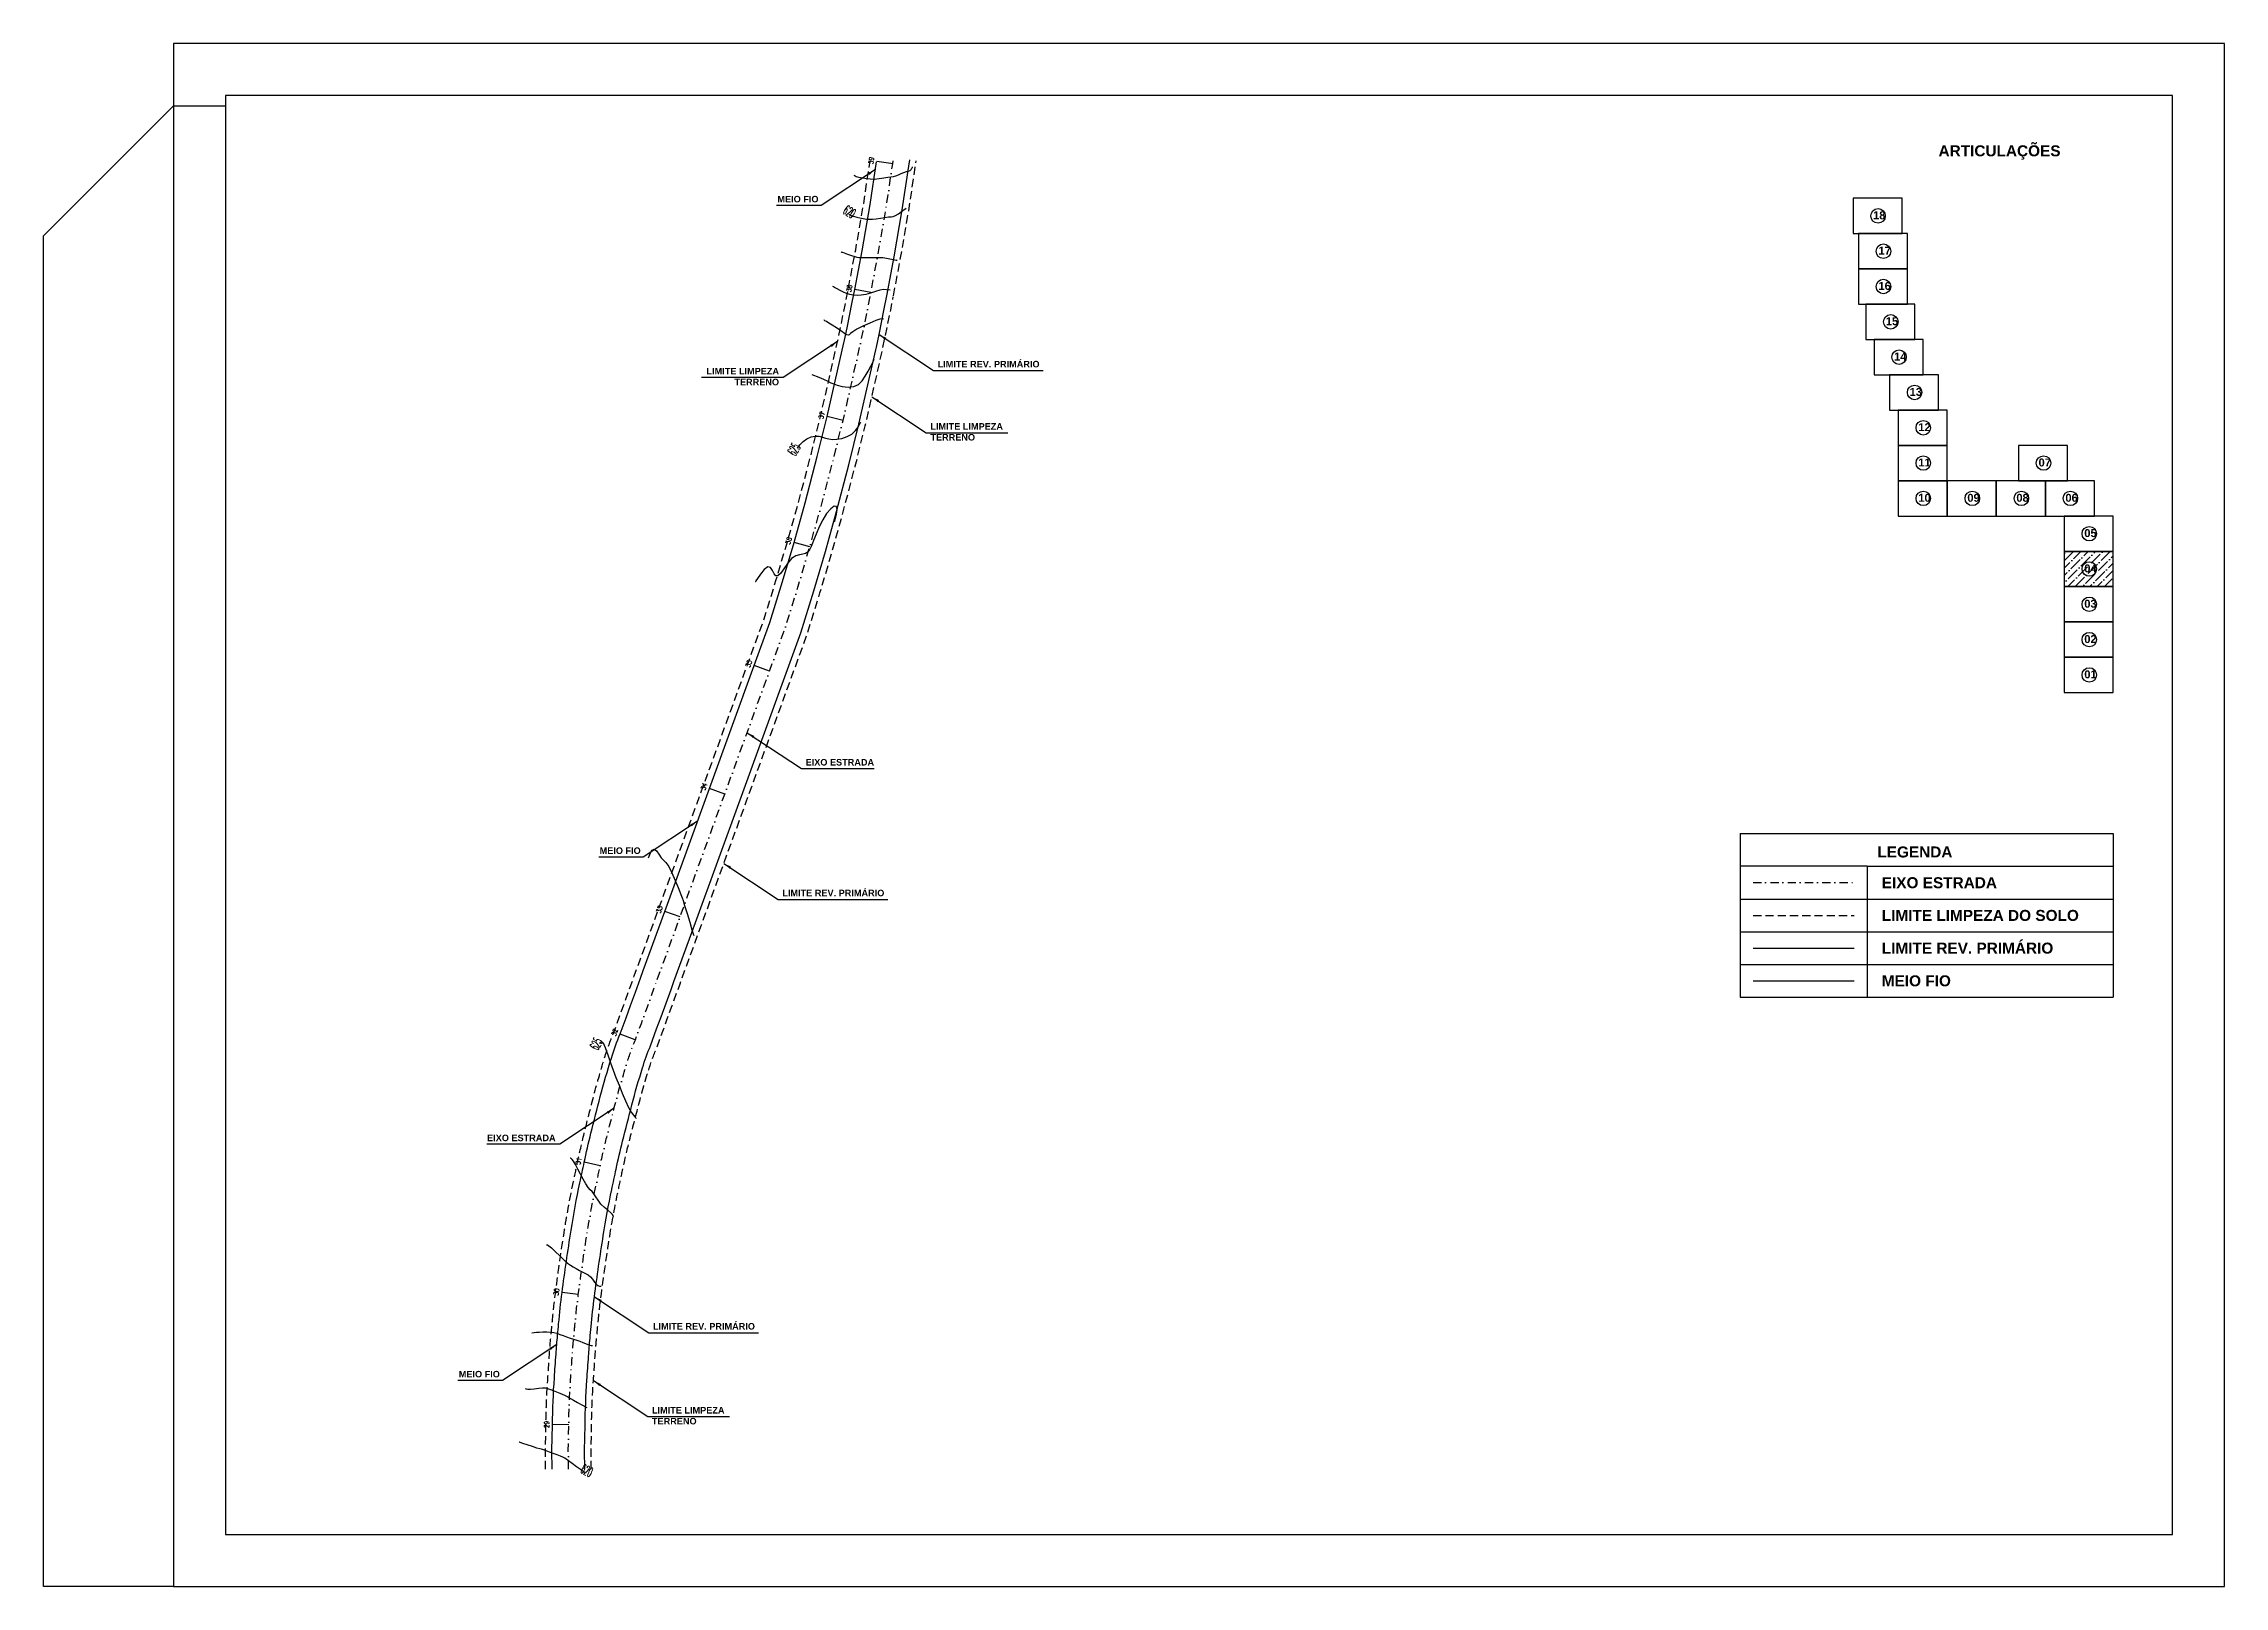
# Model space of a CAD drawing. Header units: millimetres. Extents: x 276147 to 291056, y 9594849 to 9609891.
# Drawn here: x 285743 to 286076.5, y 9595915.9 to 9596151.8 of the extents above; entities that cross this region are included whole.
import ezdxf
from ezdxf.enums import TextEntityAlignment as Align

# ---------------------------------------------------------------- set-up
doc = ezdxf.new("R2010")
doc.units = ezdxf.units.MM
doc.header["$LTSCALE"] = 10
for name, pattern in [('CONTINUO', [0]), ('DASHDOTX2', [50.8, 25.4, -12.7, 0, -12.7]), ('HIDDEN', [0.375, 0.25, -0.125])]:
    doc.linetypes.add(name, pattern=pattern)
for name, color, linetype in [('500-dim1', 6, 'Continuous'), ('CURVAS', 7, 'CONTINUO'), ('Curvas mestras', 30, 'Continuous'), ('Curvas simples', 9, 'Continuous'), ('Curvas texto', 2, 'Continuous'), ('TG', 7, 'CONTINUO'), ('Top_malha_coord', 8, 'Continuous')]:
    doc.layers.add(name, color=color, linetype=linetype)
doc.styles.add('r80', font='romans.shx')
doc.styles.add('ROMAND', font='romand', dxfattribs={"height": 0.2})
doc.styles.add('SIMPLEX', font='simplex', dxfattribs={"height": 0.2})
doc.styles.add('T7', font='arial.ttf')
doc.dimstyles.new('cadnorma_dim1', dxfattribs={"dimscale": 0, "dimtxt": 2, "dimasz": 1.199999999999999, "dimexe": 1, "dimexo": 2.5, "dimgap": 0.6, "dimtad": 1, "dimzin": 4, "dimdsep": 46, "dimtxsty": 'r80', "dimblk": 'ARCHTICK', "dimblk1": 'ARCHTICK', "dimblk2": 'ARCHTICK', "dimcen": -1, "dimdle": 1, "dimclrd": 1, "dimclre": 1, "dimclrt": 2, "dimaunit": 1, "dimazin": 0, "dimtfac": 1, "dimtix": 1, "dimtmove": 2, "dimatfit": 0, "dimfxl": 1, "dimarcsym": 0})

# ---------------------------------------------------------------- blocks, each defined once
blk = doc.blocks.new('_ArchTick')
at = {"color": 0, "linetype": 'ByBlock', "const_width": 0.15}
blk.add_lwpolyline([(-0.5, -0.5), (0.5, 0.5)], dxfattribs=at)
blk = doc.blocks.new('ASDF')
at = {"layer": 'Top_malha_coord', "color": 7}
for points in [[(288117.2770572668, 9595425.095165152), (288124.7770572668, 9595425.095165152), (288124.7770572668, 9595430.494073676), (288117.2770572668, 9595430.494073676)], [(288118.1013027223, 9595419.696256628), (288125.6013027224, 9595419.696256628), (288125.6013027224, 9595425.095165152), (288118.1013027223, 9595425.095165152)], [(288118.1013027223, 9595414.297348104), (288125.6013027224, 9595414.297348104), (288125.6013027224, 9595419.696256628), (288118.1013027223, 9595419.696256628)], [(288119.2235212072, 9595408.89843958), (288126.7235212072, 9595408.89843958), (288126.7235212072, 9595414.297348104), (288119.2235212072, 9595414.297348104)], [(288120.4897937645, 9595403.499531057), (288127.9897937645, 9595403.499531057), (288127.9897937645, 9595408.89843958), (288120.4897937645, 9595408.89843958)], [(288122.8676055573, 9595398.100622533), (288130.3676055573, 9595398.100622533), (288130.3676055573, 9595403.499531057), (288122.8676055573, 9595403.499531057)], [(288124.19609628, 9595392.701714007), (288131.69609628, 9595392.701714007), (288131.69609628, 9595398.100622533), (288124.19609628, 9595398.100622533)], [(288124.19609628, 9595387.302805483), (288131.69609628, 9595387.302805483), (288131.69609628, 9595392.701714007), (288124.19609628, 9595392.701714007)], [(288142.5888804331, 9595387.302805483), (288150.0888804331, 9595387.302805483), (288150.0888804331, 9595392.701714007), (288142.5888804331, 9595392.701714007)], [(288124.19609628, 9595381.90389696), (288131.69609628, 9595381.90389696), (288131.69609628, 9595387.302805483), (288124.19609628, 9595387.302805483)], [(288131.69609628, 9595381.90389696), (288139.19609628, 9595381.90389696), (288139.19609628, 9595387.302805483), (288131.69609628, 9595387.302805483)], [(288139.19609628, 9595381.90389696), (288146.69609628, 9595381.90389696), (288146.69609628, 9595387.302805483), (288139.19609628, 9595387.302805483)], [(288146.69609628, 9595381.90389696), (288154.19609628, 9595381.90389696), (288154.19609628, 9595387.302805483), (288146.69609628, 9595387.302805483)], [(288149.5854278603, 9595376.504988436), (288157.0854278603, 9595376.504988436), (288157.0854278603, 9595381.90389696), (288149.5854278603, 9595381.90389696)], [(288149.5854278603, 9595371.106079912), (288157.0854278603, 9595371.106079912), (288157.0854278603, 9595376.504988436), (288149.5854278603, 9595376.504988436)], [(288149.5854278603, 9595365.707171388), (288157.0854278603, 9595365.707171388), (288157.0854278603, 9595371.106079912), (288149.5854278603, 9595371.106079912)], [(288149.5854278603, 9595360.308262864), (288157.0854278603, 9595360.308262864), (288157.0854278603, 9595365.707171388), (288149.5854278603, 9595365.707171388)], [(288149.5854278603, 9595354.90935434), (288157.0854278603, 9595354.90935434), (288157.0854278603, 9595360.308262864), (288149.5854278603, 9595360.308262864)]]:
    blk.add_lwpolyline(points, close=True, dxfattribs=at)
for centre in [(288121.1075160061, 9595427.794619417), (288121.9317614617, 9595422.39571089), (288121.9317614617, 9595416.996802364), (288123.0539799466, 9595411.59789384), (288124.3202525039, 9595406.19898532), (288126.6980642967, 9595400.800076792), (288128.0265550194, 9595395.401168272), (288128.0265550194, 9595390.002259746), (288146.4193391725, 9595390.002259746), (288128.0265550194, 9595384.603351222), (288135.5265550194, 9595384.603351222), (288143.0265550194, 9595384.603351222), (288150.5265550194, 9595384.603351222), (288153.4158865996, 9595379.204442697), (288153.4158865996, 9595373.805534175), (288153.4158865996, 9595368.406625653), (288153.4158865996, 9595363.007717127), (288153.4158865996, 9595357.608808603)]:
    blk.add_circle(centre, 1.10921345708195, dxfattribs=at)
at = {"layer": 'Top_malha_coord', "color": 7, "char_height": 1.216883596980453, "attachment_point": 1, "style": 'T7'}
for s, insert in [('{\\fArial|b1|i0|c0|p34;18}', (288120.3443937709, 9595428.492702857)), ('{\\fArial|b1|i0|c0|p34;17}', (288121.1686392266, 9595423.093794333)), ('{\\fArial|b1|i0|c0|p34;16}', (288121.1686392266, 9595417.694885807)), ('{\\fArial|b1|i0|c0|p34;15}', (288122.2908577114, 9595412.295977283)), ('{\\fArial|b1|i0|c0|p34;14}', (288123.5571302687, 9595406.89706876)), ('{\\fArial|b1|i0|c0|p34;13}', (288125.9349420615, 9595401.498160236)), ('{\\fArial|b1|i0|c0|p34;12}', (288127.2634327842, 9595396.099251712)), ('{\\fArial|b1|i0|c0|p34;11}', (288127.2634327842, 9595390.700343188)), ('{\\fArial|b1|i0|c0|p34;07}', (288145.6562169372, 9595390.700343188)), ('{\\fArial|b1|i0|c0|p34;10}', (288127.2634327842, 9595385.301434664)), ('{\\fArial|b1|i0|c0|p34;09}', (288134.7634327842, 9595385.301434664)), ('{\\fArial|b1|i0|c0|p34;08}', (288142.2634327842, 9595385.301434664)), ('{\\fArial|b1|i0|c0|p34;06}', (288149.7634327842, 9595385.301434664)), ('{\\fArial|b1|i0|c0|p34;05}', (288152.6527643644, 9595379.902526142)), ('{\\fArial|b1|i0|c0|p34;04}', (288152.6527643644, 9595374.503617616)), ('{\\fArial|b1|i0|c0|p34;03}', (288152.6527643644, 9595369.104709093)), ('{\\fArial|b1|i0|c0|p34;02}', (288152.6527643644, 9595363.705800567)), ('{\\fArial|b1|i0|c0|p34;01}', (288152.6527643644, 9595358.306892043))]:
    blk.add_mtext_dynamic_manual_height_columns(s, width=9.05984542533406, gutter_width=12.5, heights=[0], dxfattribs=dict(at, insert=insert))

msp = doc.modelspace()

# ---------------------------------------------------------------- hatches: boundary and pattern name
at = {"layer": 'Top_malha_coord'}
h = msp.add_hatch(dxfattribs=at)
h.set_pattern_fill('ANSI36', color=8, scale=0.25)
h.set_pattern_definition([(45, (-2097.550440302643, 713.8501551710069), (0.4209495056751168, 1.54348152080876), [1.984375, -0.396875, 0, -0.396875])])
h.paths.add_polyline_path([(286059.5349875575, 9596074.158418037), (286052.0349875576, 9596074.158418037), (286052.0349875576, 9596068.759509513), (286059.5349875575, 9596068.759509513)])
h.paths.add_polyline_path([(286056.9746597541, 9596071.458963776, -1), (286054.7562328399, 9596071.458963776, -1)], flags=0)
h.paths.add_polyline_path([(286054.7267170852, 9596070.270711627), (286057.2260598618, 9596070.270711627), (286057.2260598618, 9596072.778355112), (286054.7267170852, 9596072.778355112)], flags=24)

# ---------------------------------------------------------------- linework, layer by layer
at = {"color": 8, "linetype": 'HIDDEN', "ltscale": 0.5}
msp.add_line((286004.4542974219, 9596018.501135698), (286019.8968725264, 9596018.501135698), dxfattribs=at)
at = {"color": 8, "linetype": 'HIDDEN', "ltscale": 0.5, "extrusion": (-0.0710087131260717, -0.0024250461213777, 0.9974727474028996), "flags": 128}
for points, elevation in [([(-9580766.17625119, 611691.741266671), (-9580772.041411774, 611693.0596924551), (-9580779.068149293, 611694.5265481999), (-9580785.519270943, 611695.7214686832)], -43396.68981800821), ([(-9580764.79996284, 611698.6065681743), (-9580770.55849737, 611699.9010255535), (-9580777.715305662, 611701.3950340236), (-9580784.339269828, 611702.6219695681), (-9580785.278208148, 611702.7980059127)], -43396.68981800814)]:
    msp.add_lwpolyline(points, dxfattribs=dict(at, elevation=elevation))
for points, elevation in [([(-9580587.32977851, 611639.1501831588), (-9580590.186063748, 611639.2322764212), (-9580594.114669861, 611639.4308807825, -0.013040870690895), (-9580601.30034102, 611639.9823147235, 0.0002795205879404), (-9580604.938896181, 611640.3551511543, -0.0080552161927126), (-9580607.881052319, 611640.702940314, 0.0025508217487715), (-9580609.590599077, 611640.924132095, -0.0102699584738853), (-9580614.388445044, 611641.6203709317, -0.0067323003342589), (-9580623.86297121, 611643.3259772332, -0.0133235393169174), (-9580631.133721432, 611644.9382929734, 0.0008242916977358), (-9580634.233508525, 611645.7074479292, -0.0100010863913626), (-9580638.695596036, 611646.9019745416, -0.0022133541780464), (-9580644.240793895, 611648.532608016, -0.0118395213701856), (-9580650.122430677, 611650.443315516, -0.0226500374882078), (-9580653.826834828, 611651.9361278322), (-9580656.24396086, 611652.912820307), (-9580658.092484457, 611653.6597565671), (-9580660.128104156, 611654.4822930908), (-9580662.211328477, 611655.3240652992), (-9580663.395198556, 611655.8024338174), (-9580672.296751073, 611659.3992997), (-9580690.84013475, 611666.8921561006), (-9580709.383518208, 611674.3850173005), (-9580715.874232717, 611677.0077314794), (-9580722.052524557, 611679.1641317586), (-9580727.946937857, 611681.1282327824), (-9580733.897324506, 611683.0203439576), (-9580740.908093642, 611685.1344319008), (-9580746.937287325, 611686.8540860947), (-9580758.098970361, 611689.8015240524), (-9580758.504921488, 611689.9030033145), (-9580760.37468907, 611690.3652054012), (-9580764.241758578, 611691.2944165021), (-9580766.170910254, 611691.7400660855)], -43396.68981800821), ([(-9580587.091457821, 611646.1462241347), (-9580589.90876674, 611646.2271971683), (-9580593.761247437, 611646.4219531324, -0.0130408706893784), (-9580600.582906602, 611646.9454525114, 0.0002795205879488), (-9580604.229247572, 611647.3190867412, -0.0080552161899475), (-9580606.947431682, 611647.6404004046, 0.0025508217503307), (-9580608.727810549, 611647.8707568838, -0.0102699584749635), (-9580613.241108447, 611648.5257035624, -0.0067323003345769), (-9580622.53012079, 611650.1979136224, -0.0133235393161992), (-9580629.436724082, 611651.7294784365, 0.0008242916978354), (-9580632.558912031, 611652.5041917491, -0.0100010863908776), (-9580636.750521524, 611653.6263098338, -0.0022133541783135), (-9580642.236263141, 611655.2394594717, -0.0118395213672042), (-9580647.802657053, 611657.0477572286, -0.0236515865359966), (-9580651.054151744, 611658.3656274985), (-9580653.621460415, 611659.4030045421), (-9580655.469984008, 611660.1499408027), (-9580657.505603708, 611660.9724773256), (-9580659.588828037, 611661.8142495349), (-9580660.772698116, 611662.2926180526), (-9580669.674250921, 611665.8894840585), (-9580688.217634931, 611673.3823405895), (-9580706.761016922, 611680.8752011947), (-9580713.40818431, 611683.5611335617), (-9580719.792604405, 611685.7894784827), (-9580725.779789347, 611687.7844923196), (-9580731.826125354, 611689.7071135893), (-9580738.937515097, 611691.8515435389), (-9580745.083513338, 611693.6045128747), (-9580756.35648161, 611696.5813376502), (-9580756.816200864, 611696.6962578165), (-9580758.717028746, 611697.1661379336), (-9580762.636213422, 611698.107871693), (-9580764.615507055, 611698.5651044736)], -43396.68981800816)]:
    msp.add_lwpolyline(points, format="xyb", dxfattribs=dict(at, elevation=elevation))
at = {"layer": '500-dim1', "ltscale": 0.1}
for points in [[(285762.8124201144, 9595915.902632983), (286076.5308316656, 9595915.902632983), (286076.5308316656, 9596151.787109517), (285762.8124201144, 9596151.787109517)], [(285770.7546583815, 9595923.844871247), (286068.5885933985, 9595923.844871247), (286068.5885933985, 9596143.844871247), (285770.7546583815, 9596143.844871247)]]:
    msp.add_lwpolyline(points, close=True, dxfattribs=at)
msp.add_lwpolyline([(285762.8124201144, 9595915.902632983), (285742.9568244466, 9595915.902632983), (285742.9568244466, 9596122.400827926), (285762.8124201144, 9596142.256423593), (285770.7546583815, 9596142.256423593)], dxfattribs=at)
at = {"layer": 'CURVAS', "color": 2, "linetype": 'CONTINUO'}
for points, elevation in [([(285865.9293069563, 9596125.818480033), (285865.9293069563, 9596125.818480033)], 184.0002069068141), ([(285857.8435268063, 9596089.187290022), (285857.8435268063, 9596089.187290022)], 189.0002069068141), ([(285827.6606824516, 9595998.389658047), (285827.6606824516, 9595998.389658047)], 189.0002069068141), ([(285826.0193626758, 9595933.203245288), (285826.0193626758, 9595933.203245288)], 184.0002069068141)]:
    msp.add_lwpolyline(points, dxfattribs=dict(at, elevation=elevation))
at = {"layer": 'Curvas mestras', "linetype": 'CONTINUO'}
for points, elevation in [([(285866.1116468921, 9596125.704400273), (285866.2632322145, 9596125.618765865), (285866.4579390065, 9596125.523706507), (285866.6952824216, 9596125.428623473), (285866.9912270739, 9596125.333067264), (285867.3658481791, 9596125.234123385), (285867.8271447864, 9596125.131770976), (285868.334809397, 9596125.037564963), (285868.8364549306, 9596124.96595028), (285869.2992604425, 9596124.929893132), (285869.7686513514, 9596124.936425697), (285870.3096202079, 9596124.99110132), (285870.957112637, 9596125.091783104), (285871.6259063053, 9596125.205588097), (285872.2007313949, 9596125.29194718), (285872.6054649265, 9596125.330053598), (285872.9205526087, 9596125.378154097), (285873.2655822347, 9596125.514260313), (285873.7203468886, 9596125.785728447), (285874.2054478713, 9596126.117303442), (285874.6016898948, 9596126.40307602), (285874.8213028894, 9596126.563216235), (285874.9022130162, 9596126.622214992), (285874.9137707691, 9596126.63064362)], 184.0002069068141), ([(285858.2689066248, 9596089.91846163), (285858.6324046909, 9596090.433687573), (285859.1153166178, 9596090.945207683), (285859.705999184, 9596091.359265907), (285860.3505763098, 9596091.642683184), (285860.9846159703, 9596091.777422456), (285861.5585361438, 9596091.759370226), (285862.0821524189, 9596091.640094502), (285862.5801284007, 9596091.485087084), (285863.0815194218, 9596091.353907717), (285863.63293544, 9596091.282404384), (285864.2853744906, 9596091.300496424), (285865.0617749082, 9596091.434496263), (285865.872837959, 9596091.696304567), (285866.6012044322, 9596092.094217163), (285867.1537477787, 9596092.614434415), (285867.5342736539, 9596093.154770583), (285867.7708224711, 9596093.590945233), (285867.8932017841, 9596093.83208057), (285867.93828879, 9596093.920919387), (285867.9447292538, 9596093.933610994)], 189.0002069068141), ([(285827.9740186199, 9595998.955690328), (285828.2243414052, 9595999.163509335), (285828.5293853942, 9595999.004148493), (285828.8731917037, 9595998.294075426), (285829.2472728003, 9595997.199237492), (285829.6450109757, 9595995.972951774), (285830.0619053125, 9595994.81335608), (285830.5019396929, 9595993.697885262), (285830.9712198699, 9595992.54879536), (285831.4693186221, 9595991.325685794), (285831.9696854442, 9595990.137534684), (285832.4392417193, 9595989.13066201), (285832.8477084256, 9595988.415192597), (285833.1760148814, 9595987.956460562), (285833.407894971, 9595987.683604343), (285833.5358804808, 9595987.531755328), (285833.5877143309, 9595987.460029673), (285833.5999381213, 9595987.433534387), (285833.6031759391, 9595987.42262019), (285833.6043682621, 9595987.418598913), (285833.6045388313, 9595987.418023987)], 189.0002069068141), ([(285825.7551513327, 9595933.329395067), (285825.484532442, 9595933.485150853), (285825.054225606, 9595933.76777594), (285824.4535184571, 9595934.196044788), (285823.8013516379, 9595934.677752493), (285823.249080231, 9595935.092948662), (285822.8997206498, 9595935.35482376), (285822.6629385073, 9595935.509121088), (285822.4000647237, 9595935.634724367), (285822.0041254713, 9595935.79500028), (285821.4949374581, 9595935.991233224), (285820.9240168399, 9595936.209192136), (285820.3446334126, 9595936.432070244), (285819.8170918348, 9595936.632768892), (285819.4034493021, 9595936.78161284), (285819.1271548665, 9595936.865152864), (285818.8572124474, 9595936.934820974), (285818.4240114208, 9595937.058271868), (285817.7245305326, 9595937.278561823), (285816.9221027932, 9595937.540360814), (285816.2466453971, 9595937.763738967), (285815.8699294716, 9595937.88866303), (285815.7311391191, 9595937.93468856), (285815.7113119414, 9595937.941263776)], 184.0002069068141)]:
    msp.add_lwpolyline(points, dxfattribs=dict(at, elevation=elevation))
at = {"layer": 'Curvas simples', "linetype": 'CONTINUO'}
for points, elevation in [([(285866.8933630833, 9596131.686232656), (285867.0889814117, 9596131.56465646), (285867.2446809903, 9596131.482860928), (285867.4334383899, 9596131.4090695), (285867.6517347266, 9596131.357931003), (285867.9287629815, 9596131.315130256), (285868.3018911191, 9596131.25911142), (285868.7974062402, 9596131.179033468), (285869.3972786067, 9596131.106919937), (285870.0723957374, 9596131.08551038), (285870.7874938401, 9596131.142545696), (285871.4827008853, 9596131.245781558), (285872.0919924295, 9596131.347974077), (285872.5711683045, 9596131.41678834), (285872.9633191673, 9596131.47951392), (285873.3333568592, 9596131.578348678), (285873.7310868083, 9596131.740177538), (285874.145871891, 9596131.930635467), (285874.5519683546, 9596132.100042507), (285874.9250675739, 9596132.21430402), (285875.2466108381, 9596132.301660607), (285875.4994731374, 9596132.405934343), (285875.672593379, 9596132.556224633), (285875.7791655993, 9596132.72273529), (285875.8384468673, 9596132.860948594), (285875.8680394563, 9596132.937810333), (285875.8789423498, 9596132.966127723), (285875.8804999526, 9596132.970173493)], 183.0002069068141), ([(285864.9652509378, 9596119.950728403), (285865.0106551713, 9596119.926205236), (285865.1317375242, 9596119.879247362), (285865.4224794094, 9596119.775818637), (285865.9224753362, 9596119.604025554), (285866.5086783437, 9596119.40573424), (285867.0173828631, 9596119.23625304), (285867.3459884965, 9596119.137195988), (285867.6363154127, 9596119.09539888), (285868.0912899441, 9596119.084003083), (285868.8403443078, 9596119.080860643), (285869.7189379095, 9596119.082662873), (285870.4890370335, 9596119.090811657), (285870.9820998854, 9596119.102499828), (285871.3075564411, 9596119.09808459), (285871.6443272774, 9596119.053711213), (285872.1189108818, 9596118.956666164), (285872.6481103288, 9596118.838791367), (285873.0963032954, 9596118.74306728), (285873.3618122743, 9596118.70118602), (285873.4787328419, 9596118.699685013), (285873.5151020813, 9596118.713810693), (285873.528311337, 9596118.723443083), (285873.5331784981, 9596118.726991473), (285873.5338737269, 9596118.727498973)], 185.0002069068141), ([(285872.4647535622, 9596114.087440597), (285871.9047649331, 9596114.1649022), (285871.4452909805, 9596114.17443061), (285870.864941282, 9596114.097648172), (285870.1884535256, 9596113.902653556), (285869.4593554769, 9596113.65211714), (285868.72587272, 9596113.432354953), (285868.029571253, 9596113.311597312), (285867.385379057, 9596113.28573466), (285866.801564854, 9596113.332574708), (285866.2791160244, 9596113.43384514), (285865.7899069468, 9596113.586956216), (285865.2985326474, 9596113.793237947), (285864.7879572716, 9596114.044936648), (285864.3146253131, 9596114.297962386), (285863.9533502758, 9596114.499140538), (285863.7560959478, 9596114.609995997), (285863.6834236324, 9596114.650837133), (285863.6730419352, 9596114.656672148)], 186.0002069068141), ([(285871.4168846343, 9596109.670498967), (285871.1744004619, 9596109.692663), (285870.8553659195, 9596109.635626292), (285870.2550080964, 9596109.439928448), (285869.3259528695, 9596109.0618982), (285868.26574412, 9596108.580255993), (285867.3331574484, 9596108.10431514), (285866.7239116427, 9596107.724146428), (285866.3814940637, 9596107.452839823), (285866.1863343744, 9596107.284243848), (285866.0244300613, 9596107.217933197), (285865.8040517691, 9596107.276395127), (285865.4390383997, 9596107.487847043), (285864.8789332212, 9596107.858860664), (285864.2161040486, 9596108.309416082), (285863.5786244898, 9596108.737851577), (285863.0712158853, 9596109.06265979), (285862.7051983193, 9596109.282967148), (285862.4685396064, 9596109.418054447), (285862.3446939407, 9596109.487654356), (285862.2990668985, 9596109.513296343), (285862.2925491133, 9596109.516958866)], 187.0002069068141), ([(285860.4701883072, 9596101.206782293), (285861.5196693375, 9596100.77614144), (285862.2338039699, 9596100.475570157), (285862.8941950378, 9596100.182681125), (285863.3791414477, 9596099.947672572), (285863.8045673653, 9596099.753708003), (285864.345804348, 9596099.567192867), (285865.1214937689, 9596099.377580766), (285866.0235169372, 9596099.26651482), (285866.8870636591, 9596099.338683432), (285867.58560979, 9596099.670393068), (285868.1457675752, 9596100.22440626), (285868.6324347661, 9596100.935098633), (285869.0916739515, 9596101.725992208), (285869.4942219016, 9596102.477173824), (285869.7919791216, 9596103.057875823), (285869.9533603798, 9596103.37586093), (285870.012816297, 9596103.493012687), (285870.0213102033, 9596103.509749204)], 188.0002069068141), ([(285863.913672071, 9596078.662854563), (285864.2166952082, 9596079.828400005), (285864.3325360954, 9596080.53556702), (285864.2605548306, 9596081.019150918), (285863.9051359513, 9596081.05594875), (285863.3503784375, 9596080.670273785), (285862.725316831, 9596079.948322099), (285862.1377999627, 9596078.982685488), (285861.6109552261, 9596077.891550275), (285861.1467318063, 9596076.799502688), (285860.7446672454, 9596075.817267897), (285860.394659347, 9596075.000134077), (285860.0841996761, 9596074.389531763), (285859.7943266545, 9596074.008421084), (285859.4802847787, 9596073.805885522), (285859.0908656193, 9596073.712540153), (285858.5904404631, 9596073.646676112), (285858.0056929417, 9596073.477293566), (285857.3788841964, 9596073.061066993), (285856.7522278396, 9596072.323615827), (285856.1677445039, 9596071.46633166), (285855.6674071828, 9596070.759550063), (285855.2791179857, 9596070.417608527), (285854.9744902806, 9596070.430859923), (285854.7110707453, 9596070.733660595), (285854.4452577602, 9596071.225050712), (285854.1288798157, 9596071.66280718), (285853.7126211897, 9596071.769391287), (285853.1767576941, 9596071.367052773), (285852.619921119, 9596070.67719436), (285852.1703385474, 9596070.021004803), (285851.9217797111, 9596069.646429868), (285851.8302055009, 9596069.508428983), (285851.8171229985, 9596069.488714194)], 190.0002069068141), ([(285835.4948534172, 9596027.312216545), (285835.8030459435, 9596028.077354155), (285836.0510881735, 9596028.483478816), (285836.3564406669, 9596028.632029764), (285836.7023371073, 9596028.361263193), (285837.0679489431, 9596027.838056248), (285837.4314301867, 9596027.31144255), (285837.781279719, 9596026.948338477), (285838.1473814322, 9596026.587186884), (285838.5699628762, 9596025.98431154), (285839.0676850102, 9596024.987938017), (285839.5729254513, 9596023.813881986), (285839.9964972149, 9596022.769860707), (285840.2731857522, 9596022.087983727), (285840.4336936507, 9596021.697931657), (285840.5326996944, 9596021.453774946), (285840.6248298037, 9596021.2046989), (285840.7645073155, 9596020.78032811), (285841.0061001727, 9596020.005397277), (285841.3761408693, 9596018.79635161), (285841.7898063316, 9596017.436462853), (285842.1344321804, 9596016.300714917), (285842.326227299, 9596015.66830838), (285842.3968891884, 9596015.435316017), (285842.4069840744, 9596015.40203179)], 190.0002069068141), ([(285830.1442373461, 9595972.390025694), (285830.07652564, 9595972.586304493), (285829.9557406933, 9595972.769413397), (285829.6959534535, 9595973.036956036), (285829.2632002978, 9595973.39879636), (285828.732800864, 9595973.846151352), (285828.2073983057, 9595974.36557796), (285827.7683440138, 9595974.933165612), (285827.4118386633, 9595975.483135853), (285827.1127922687, 9595975.93924358), (285826.844721465, 9595976.259587167), (285826.5755659415, 9595976.539644267), (285826.2718731119, 9595976.909236886), (285825.9102949356, 9595977.464153312), (285825.507896911, 9595978.164050527), (285825.0918501859, 9595978.934552688), (285824.6888419218, 9595979.70024234), (285824.3236246611, 9595980.381538523), (285824.0204688379, 9595980.897817468), (285823.7972943067, 9595981.194826083), (285823.6466226593, 9595981.323803637), (285823.5546249073, 9595981.36236009), (285823.5072874661, 9595981.375882147), (285823.4898474359, 9595981.380864684), (285823.487356003, 9595981.381576477)], 188.0002069068141), ([(285819.8836888597, 9595968.11859644), (285820.0363875745, 9595968.10391479), (285820.2390631838, 9595967.9891112), (285820.6222673623, 9595967.675179504), (285821.2203379363, 9595967.108298112), (285821.9244749717, 9595966.418715617), (285822.5900929287, 9595965.782701336), (285823.1111197312, 9595965.332140293), (285823.5355286464, 9595965.021385362), (285823.9498042, 9595964.760403367), (285824.4189368934, 9595964.479971582), (285824.9219455606, 9595964.194103552), (285825.4163566742, 9595963.937620064), (285825.8671380869, 9595963.728550423), (285826.2690301473, 9595963.517748144), (285826.6242136996, 9595963.239276372), (285826.9368355373, 9595962.855174197), (285827.2189021421, 9595962.439402143), (285827.4843829626, 9595962.093897007), (285827.7402886353, 9595961.894375268), (285827.9657920096, 9595961.811667316), (285828.1331086753, 9595961.790379014), (285828.2238584627, 9595961.784016524), (285828.2572926587, 9595961.781672547), (285828.2620684531, 9595961.781336887)], 187.0002069068141), ([(285817.6524578618, 9595954.690201905), (285818.0177870603, 9595954.73058026), (285818.3395638783, 9595954.759957537), (285818.7821928613, 9595954.79089392), (285819.3393419176, 9595954.816505382), (285819.9455939288, 9595954.822803795), (285820.5207632403, 9595954.794031497), (285821.0083286691, 9595954.717943517), (285821.4464284387, 9595954.59635964), (285821.8968660034, 9595954.434619296), (285822.4049715773, 9595954.241203567), (285822.9501965145, 9595954.037178753), (285823.4955163797, 9595953.846757086), (285824.0115517109, 9595953.686156252), (285824.4994840117, 9595953.539635824), (285824.968137662, 9595953.38346004), (285825.420976373, 9595953.203497132), (285825.840023981, 9595953.024010917), (285826.2019416665, 9595952.878869427), (285826.4879587946, 9595952.792771343), (285826.6975678523, 9595952.75374195), (285826.8348270725, 9595952.740642464), (285826.9069124908, 9595952.735587748), (285826.9334704318, 9595952.73372642), (285826.9372639198, 9595952.733459853)], 186.0002069068141), ([(285816.5961736446, 9595946.139623806), (285816.7861373765, 9595946.083991785), (285817.0122116307, 9595946.06055844), (285817.4131765767, 9595946.06747566), (285818.0138602402, 9595946.118446056), (285818.6912956579, 9595946.18723122), (285819.2855637799, 9595946.23760686), (285819.692353034, 9595946.236576524), (285820.0297646451, 9595946.164055057), (285820.4715083093, 9595946.00318506), (285821.1340403972, 9595945.748888776), (285821.9048229713, 9595945.443206023), (285822.6140667574, 9595945.139956068), (285823.1420388209, 9595944.876994384), (285823.56923305, 9595944.628307084), (285824.0261996746, 9595944.351916496), (285824.5988272616, 9595944.02428348), (285825.1943536658, 9595943.69561341), (285825.6753530927, 9595943.434550408), (285825.9413015364, 9595943.290729448), (285826.0392834896, 9595943.237742728), (285826.0532801548, 9595943.230172848)], 185.0002069068141)]:
    msp.add_lwpolyline(points, dxfattribs=dict(at, elevation=elevation))
at = {"layer": 'TG', "color": 1, "linetype": 'DASHDOTX2', "ltscale": 0.005}
msp.add_line((286004.4542974219, 9596023.5011357), (286019.8968725264, 9596023.5011357), dxfattribs=at)
at = {"layer": 'TG', "color": 8, "linetype": 'CONTINUO'}
msp.add_line((286004.4542974219, 9596013.501135698), (286019.8968725264, 9596013.501135698), dxfattribs=at)
at = {"layer": 'TG', "color": 4, "linetype": 'CONTINUO'}
msp.add_line((286004.4542974219, 9596008.501135698), (286019.8968725264, 9596008.501135698), dxfattribs=at)
at = {"layer": 'TG', "color": 1, "linetype": 'DASHDOTX2', "ltscale": 0.005, "extrusion": (-0.0710087131260717, -0.0024250461213777, 0.9974727474028996), "elevation": -43396.68981800808, "flags": 128}
msp.add_lwpolyline([(-9580587.210587678, 611642.6490984751), (-9580590.04741523, 611642.7306324986), (-9580593.93795864, 611642.9273126632, -0.0130408706901715), (-9580600.941623809, 611643.4647793232, 0.0002795205878736), (-9580604.584071873, 611643.8380146525, -0.0080552161913721), (-9580607.414242, 611644.1725660649, 0.0025508217495666), (-9580609.159204807, 611644.3983401948, -0.0102699584764324), (-9580613.814776737, 611645.0739329512, -0.0067323003350679), (-9580623.19654599, 611646.7628411319, -0.0133235393165959), (-9580630.285222746, 611648.334781409, 0.0008242916980195), (-9580633.396210276, 611649.1067155433, -0.0100010863911174), (-9580637.72305877, 611650.2650378919, -0.002213354178182), (-9580643.238528516, 611651.8869294486, -0.0118395213705485), (-9580648.962543858, 611653.7464320781, -0.0231184017441555), (-9580652.442114558, 611655.1524284808), (-9580654.93271064, 611656.1588081287), (-9580656.781234223, 611656.9057443892), (-9580658.816853924, 611657.7282809124), (-9580660.900078254, 611658.5700531213), (-9580662.083948331, 611659.0484216403), (-9580670.98550099, 611662.6452875839), (-9580689.528884834, 611670.1381440499), (-9580708.07226756, 611677.6310049519), (-9580714.641208507, 611680.2853282259), (-9580720.922564475, 611682.4777008252), (-9580726.8633636, 611684.4572582558), (-9580732.861724926, 611686.3646244784), (-9580739.922804369, 611688.4938834241), (-9580746.010400325, 611690.230195189), (-9580757.227725977, 611693.1923265544), (-9580757.660561174, 611693.3005262706), (-9580759.545858901, 611693.7665673718), (-9580763.438985996, 611694.7020398021), (-9580765.393208655, 611695.1534809842), (-9580771.299954569, 611696.4812547083), (-9580778.391727474, 611697.9616868155), (-9580784.980475102, 611699.1820993175), (-9580785.39871314, 611699.2605124502)], format="xyb", dxfattribs=at)
at = {"layer": 'TG', "color": 4, "linetype": 'CONTINUO', "extrusion": (-0.0710087131260717, -0.0024250461213777, 0.9974727474028996), "elevation": -43396.6898180082}
msp.add_lwpolyline([(-9580765.956934592, 611692.716920416), (-9580771.829566853, 611694.0370257543), (-9580778.874885911, 611695.50776046), (-9580785.337142142, 611696.7047433646)], dxfattribs=at)
at = {"layer": 'TG', "color": 3, "linetype": 'CONTINUO', "extrusion": (-0.0710087131260717, -0.0024250461213777, 0.9974727474028996)}
for points, elevation in [([(-9580784.971504388, 611699.2296346677), (-9580785.426826462, 611696.7714475463)], -43396.68981800808), ([(-9580765.392215416, 611695.1568848868), (-9580765.954916455, 611692.7210346231)], -43396.68981800808), ([(-9580746.010400333, 611690.2292994843), (-9580746.679397881, 611687.8204740409)], -43396.68981800807), ([(-9580726.863363596, 611684.4563625513), (-9580727.63736871, 611682.0791978103)], -43396.68981800813), ([(-9580708.072267564, 611677.630109247), (-9580709.008874876, 611675.3121856472)], -43396.68981800811), ([(-9580689.528883751, 611670.137251036), (-9580690.465491062, 611667.8193274351)], -43396.68981800816), ([(-9580670.98550099, 611662.64439188), (-9580671.92210825, 611660.3264692769)], -43396.68981800808), ([(-9580652.442117177, 611655.1515336666), (-9580653.378724435, 611652.8336110653)], -43396.68981800815), ([(-9580633.396210277, 611649.1058198588), (-9580634.016838456, 611646.6840806063)], -43396.68981800809), ([(-9580613.81477669, 611645.0730375816), (-9580614.201577546, 611642.6031411194)], -43396.6898180081), ([(-9580593.93795864, 611642.926416957), (-9580594.087404404, 611640.4308882552)], -43396.68981800808)]:
    msp.add_lwpolyline(points, dxfattribs=dict(at, elevation=elevation))
at = {"layer": 'TG', "color": 8, "linetype": 'CONTINUO', "extrusion": (-0.0710087131260717, -0.0024250461213777, 0.9974727474028996), "elevation": -43396.68981800815}
msp.add_lwpolyline([(-9580764.830506053, 611697.5884801775), (-9580770.770342287, 611698.9236922532), (-9580777.90856904, 611700.4138217625), (-9580784.52247134, 611701.6388935804), (-9580785.462481927, 611701.8151309589)], dxfattribs=at)
at = {"layer": 'TG', "color": 4, "linetype": 'CONTINUO', "extrusion": (-0.0710087131260717, -0.0024250461213777, 0.9974727474028996), "elevation": -43396.6898180082}
msp.add_lwpolyline([(-9580587.2957327, 611640.1496175836), (-9580590.146449886, 611640.2315508132), (-9580594.064180937, 611640.4296054037, -0.0130408706906882), (-9580601.197850395, 611640.9770486935, 0.0002795205879618), (-9580604.83751781, 611641.3499990957, -0.0080552161908851), (-9580607.74767795, 611641.694006041, 0.0025508217490012), (-9580609.467343573, 611641.9165070646, -0.0102699584762949), (-9580614.224539809, 611642.606847021, -0.0067323003355983), (-9580623.672564007, 611644.3076824308, -0.0133235393154047), (-9580630.891293243, 611645.9084623257, 0.0008242916980200001), (-9580633.99428046, 611646.6784113318, -0.0100010863930068), (-9580638.417728247, 611647.8625938689, -0.0022133541777878), (-9580643.954432357, 611649.4907296527, -0.0118395213698001), (-9580649.791034443, 611651.3868071899, -0.0227780149749581), (-9580653.431507757, 611652.8549391291), (-9580655.869317949, 611653.8399894839), (-9580657.717841538, 611654.5869257445), (-9580659.753461229, 611655.4094622667), (-9580661.836685555, 611656.2512344755), (-9580663.020555638, 611656.7296029942), (-9580671.922108196, 611660.3264688936), (-9580690.465491915, 611667.8193253133), (-9580709.00887517, 611675.3121864278), (-9580715.52194008, 611677.9439317774), (-9580721.729678825, 611680.1106098621), (-9580727.63734521, 611682.0791270025), (-9580733.601438908, 611683.9755967632), (-9580740.62658242, 611686.094019278), (-9580746.67246247, 611687.8184327773), (-9580757.850043396, 611690.7700688513), (-9580758.263675671, 611690.8734682425), (-9580760.137880463, 611691.336767192), (-9580764.012394989, 611692.2677672436), (-9580765.948709793, 611692.7150715694), (-9580765.955919579, 611692.716692252)], format="xyb", dxfattribs=at)
at = {"layer": 'TG', "color": 8, "linetype": 'CONTINUO', "extrusion": (-0.0710087131260717, -0.0024250461213777, 0.9974727474028996), "elevation": -43396.68981800813}
msp.add_lwpolyline([(-9580587.12550363, 611645.1467897099), (-9580589.948380593, 611645.2279227761), (-9580593.811736362, 611645.4232285116, -0.0130408706896045), (-9580600.685397232, 611645.9507185417, 0.0002795205879274), (-9580604.330625942, 611646.3242388002, -0.0080552161919135), (-9580607.080806058, 611646.649334677, 0.0025508217501102), (-9580608.851066047, 611646.8783819143, -0.0102699584724249), (-9580613.405013675, 611647.5392274719, -0.0067323003345322), (-9580622.720527984, 611649.2162084231, -0.0133235393177738), (-9580629.67915227, 611650.759309084, 0.0008242916980191), (-9580632.798140103, 611651.5332283464, -0.0100010863891627), (-9580637.028389307, 611652.6656905059, -0.0022133541785789), (-9580642.522624677, 611654.2813378358, -0.0118395213712414), (-9580648.13405328, 611656.104265556, -0.0234917720602023), (-9580651.451068891, 611657.4474587076), (-9580653.996103339, 611658.4758353651), (-9580655.844626924, 611659.222771626), (-9580657.880246636, 611660.0453081505), (-9580659.963470958, 611660.8870803581), (-9580661.147341035, 611661.3654488769), (-9580670.048893793, 611664.9623148645), (-9580688.592277767, 611672.4551713759), (-9580707.135659963, 611679.9480320663), (-9580713.760476949, 611682.6249332641), (-9580720.115450136, 611684.8430003787), (-9580726.089381982, 611686.8335981), (-9580732.122010944, 611688.7518607848), (-9580739.219026322, 611690.8919561622), (-9580745.3483382, 611692.640166191), (-9580756.60540858, 611695.6127928502), (-9580757.057446666, 611695.7257928869), (-9580758.953837367, 611696.1945761433), (-9580762.865577016, 611697.1345209511), (-9580764.830507565, 611697.588435744)], format="xyb", dxfattribs=at)
at = {"layer": 'Top_malha_coord', "color": 7}
for p, q in [((286002.4542974219, 9596031.001135698), (286002.4542974219, 9596021.0011357)), ((286002.4542974219, 9596031.001135698), (286059.5349875575, 9596031.001135698)), ((286059.5349875575, 9596031.001135698), (286059.5349875575, 9596006.001135696)), ((286021.8968725264, 9596026.001135698), (286002.4542974219, 9596026.001135698)), ((286021.8968725264, 9596026.001135698), (286059.5349875575, 9596026.001135698)), ((286021.8968725264, 9596026.001135698), (286021.8968725264, 9596006.0011357)), ((286002.4542974219, 9596021.0011357), (286059.5349875575, 9596021.0011357)), ((286002.4542974219, 9596021.0011357), (286002.4542974219, 9596016.0011357)), ((286002.4542974219, 9596016.0011357), (286059.5349875575, 9596016.0011357)), ((286002.4542974219, 9596016.0011357), (286002.4542974219, 9596006.001135696)), ((286002.4542974219, 9596011.0011357), (286059.5349875575, 9596011.0011357)), ((286002.4542974219, 9596006.0011357), (286059.5349875575, 9596006.0011357))]:
    msp.add_line(p, q, dxfattribs=at)

# ---------------------------------------------------------------- block references
msp.add_blockref('ASDF', (-2097.550440302643, 697.6534295994787), dxfattribs=at)

# ---------------------------------------------------------------- texts
at = {"layer": 'Curvas texto', "color": 2, "style": 'SIMPLEX'}
for s, rotation, width, p, p2 in [('620', 327.9680456167852, 0.4412635903938683, (285865.1001353737, 9596125.894901317, 184.0002069068141), (285866.5430241608, 9596124.992165023, 184.0002069068141)), ('625', 59.81009859393779, 0.4412635900035814, (285857.9524086475, 9596088.628719913, 189.0002069068141), (285858.808297715, 9596090.09988094, 189.0002069068141)), ('625', 61.03262169157007, 0.4412635894972869, (285827.7332832825, 9595997.746513613, 189.0002069068141), (285828.5575896668, 9595999.235600527, 189.0002069068141)), ('620', 334.4775125307015, 0.4412635899977131, (285824.9577190835, 9595933.294583676, 184.0002069068141), (285826.4936466113, 9595932.56124372, 184.0002069068141))]:
    msp.add_text(s, height=1.5, rotation=rotation, dxfattribs=dict(at, width=width)).set_placement(p, p2, align=Align.FIT)
at = {"layer": 'TG', "color": 5, "extrusion": (-0.0710087131260717, -0.0024250461213777, 0.9974727474028996), "style": 'ROMAND'}
for s, rotation, width, p, p2 in [('39', 169.5062051626914, 0.8555555573025057, (-9580784.977090098, 611696.1796396408, -43396.6898180081), (-9580786.058692202, 611696.3799815824, -43396.6898180081)), ('38', 166.9923838931028, 0.8324324324876861, (-9580765.531569857, 611692.1100702883, -43396.68981800809), (-9580766.603344027, 611692.3576589171, -43396.68981800809)), ('37', 164.4785626247455, 0.8324324284308011, (-9580746.28325548, 611687.1915292587, -43396.68981800815), (-9580747.343138913, 611687.4858880499, -43396.68981800815)), ('36', 161.9647414041408, 0.8324324281299351, (-9580727.269193409, 611681.433483066, -43396.68981800807), (-9580728.315146195, 611681.7740454795, -43396.68981800807)), ('35', 157.9977549664685, 0.8324324279517886, (-9580708.686253373, 611674.6425479056, -43396.68981800816), (-9580709.70613946, 611675.0546551188, -43396.68981800816)), ('34', 157.9977551425852, 0.8105263178214626, (-9580690.142869836, 611667.1496894878, -43396.68981800809), (-9580691.162755933, 611667.5617967012, -43396.68981800809)), ('33', 157.9977552209028, 0.8324324371001529, (-9580671.599486308, 611659.656831071, -43396.68981800812), (-9580672.619372409, 611660.0689382843, -43396.68981800812)), ('32', 157.9977552014214, 0.8324324356942283, (-9580653.05610278, 611652.1639726545, -43396.68981800806), (-9580654.07598888, 611652.5760798674, -43396.68981800806)), ('31', 165.6259464619623, 0.9935483866293762, (-9580633.60818173, 611646.0631945408, -43396.68981800808), (-9580634.673746979, 611646.3362709021, -43396.68981800808)), ('30', 171.099425734562, 0.832432429862239, (-9580613.735560486, 611642.0240659959, -43396.68981800807), (-9580614.82231463, 611642.1942583127, -43396.68981800807)), ('29', 176.5729050156845, 0.855555549877582, (-9580593.568277039, 611639.8989040152, -43396.68981800807), (-9580594.666309869, 611639.9646602891, -43396.68981800807))]:
    msp.add_text(s, height=0.75, rotation=rotation, dxfattribs=dict(at, width=width)).set_placement(p, p2, align=Align.FIT)
at = {"layer": 'Top_malha_coord', "color": 7, "style": 'T7'}
for s, width, insert, char_height, attachment_point in [('{\\fArial|b1|i0|c0|p34;ARTICULAÇÕES}', 9.05984542533406, (286032.8050452309, 9596136.238892144), 1.682079722240085, 1), ('{\\fArial|b1|i0|c0|p34;MEIO FIO}', 16.67673822349752, (285861.4863512625, 9596128.514447717, 174.0878561532767), 1, 3), ('{\\fArial|b1|i0|c0|p34;LIMITE LIMPEZA\\PTERRENO}', 16.67673822349752, (285855.448162915, 9596102.213295097, 173.6125107162006), 1, 3), ('{\\fArial|b1|i0|c0|p34;LIMITE REV. PRIMÁRIO}', 16.67673822349752, (285879.7008603366, 9596103.285316948, 174.0667377731952), 1, 1), ('{\\fArial|b1|i0|c0|p34;LIMITE LIMPEZA\\PTERRENO}', 16.67673822349752, (285878.5988381841, 9596093.76514755, 173.9651409880483), 1, 1), ('{\\fArial|b1|i0|c0|p34;EIXO ESTRADA}', 16.67673822349752, (285859.5133281756, 9596042.407554863, 172.4816096934082), 1, 1), ('{\\fArial|b1|i0|c0|p34;MEIO FIO}', 16.67673822349752, (285834.2897476502, 9596028.890979866, 171.9095637298648), 1, 3), ('{\\fArial|b1|i0|c0|p34;LEGENDA}', 9.05984542533406, (286023.443717457, 9596029.035854295), 1.682079722240085, 1), ('{\\fArial|b1|i0|c0|p34;EIXO ESTRADA}', 20.98438079227344, (286024.1223364054, 9596024.330340866), 1.682079722240085, 1), ('{\\fArial|b1|i0|c0|p34;LIMITE REV. PRIMÁRIO}', 16.67673822349752, (285855.9555408778, 9596022.419843186, 172.1797417766138), 1, 1), ('{\\fArial|b1|i0|c0|p34;LIMITE LIMPEZA DO SOLO}', 31.11703686733381, (286024.1223364054, 9596019.330340866), 1.682079722240085, 1), ('{\\fArial|b1|i0|c0|p34;LIMITE REV. PRIMÁRIO}', 41.98582607079879, (286024.1223364054, 9596014.330340866), 1.682079722240085, 1), ('{\\fArial|b1|i0|c0|p34;MEIO FIO}', 41.98582607079879, (286024.1223364054, 9596009.330340868), 1.682079722240085, 1), ('{\\fArial|b1|i0|c0|p34;EIXO ESTRADA}', 16.67673822349752, (285821.2703032974, 9595984.970898993, 170.8943973108189), 1, 3), ('{\\fArial|b1|i0|c0|p34;LIMITE REV. PRIMÁRIO}', 16.67673822349752, (285836.1645515656, 9595956.164814556, 170.6097698783124), 1, 1), ('{\\fArial|b1|i0|c0|p34;MEIO FIO}', 16.67673822349752, (285812.747503191, 9595948.85267067, 170.181412607285), 1, 3), ('{\\fArial|b1|i0|c0|p34;LIMITE LIMPEZA\\PTERRENO}', 16.67673822349752, (285836.0102599247, 9595943.329963071, 170.5675821018158), 1, 1)]:
    msp.add_mtext_dynamic_manual_height_columns(s, width=width, gutter_width=12.5, heights=[0], dxfattribs=dict(at, insert=insert, char_height=char_height, attachment_point=attachment_point))

# ---------------------------------------------------------------- leaders
at = {"linetype": 'CONTINUO'}
for points in [[(285870.1815565703, 9596132.540153818, 174.0878561532767), (285861.8688551645, 9596127.04253913, 174.0878561532767), (285855.0649801323, 9596127.04253913, 174.0878561532767)], [(285870.7465125541, 9596107.311023049, 174.0667377731952), (285879.0592139599, 9596101.813408362, 174.0667377731952), (285895.8348395802, 9596101.813408362, 174.0667377731952)], [(285864.4025106975, 9596106.239001196, 173.6125107162006), (285856.0898092918, 9596100.741386507, 173.6125107162006), (285843.588148366, 9596100.741386507, 173.6125107162006)], [(285869.6444904016, 9596097.790853648, 173.9651409880483), (285877.9571918075, 9596092.293238962, 173.9651409880483), (285890.4588527331, 9596092.293238962, 173.9651409880483)], [(285850.5589803931, 9596046.433260962, 172.4816096934082), (285858.8716817989, 9596040.935646277, 172.4816096934082), (285870.0078258705, 9596040.935646277, 172.4816096934082)], [(285842.984952958, 9596032.916685967, 171.9095637298648), (285834.6722515522, 9596027.41907128, 171.9095637298648), (285827.8683765199, 9596027.41907128, 171.9095637298648)], [(285847.0011930953, 9596026.445549287, 172.1797417766138), (285855.3138945011, 9596020.9479346, 172.1797417766138), (285872.0895201213, 9596020.9479346, 172.1797417766138)], [(285830.2246510799, 9595988.996605095, 170.8943973108189), (285821.9119496741, 9595983.498990407, 170.8943973108189), (285810.7758056025, 9595983.498990407, 170.8943973108189)], [(285827.2102037831, 9595960.190520657, 170.6097698783124), (285835.5229051889, 9595954.69290597, 170.6097698783124), (285852.2985308092, 9595954.69290597, 170.6097698783124)], [(285821.4427084988, 9595952.87837677, 170.181412607285), (285813.130007093, 9595947.380762083, 170.181412607285), (285806.3261320608, 9595947.380762083, 170.181412607285)], [(285827.0559121422, 9595947.355669169, 170.5675821018158), (285835.3686135481, 9595941.858054483, 170.5675821018158), (285847.8702744737, 9595941.858054483, 170.5675821018158)]]:
    msp.add_leader(points, dimstyle='cadnorma_dim1', override={"dimscale": 1, "dimgap": 0.6, "dimtad": 0, "dimzin": 1, "dimclrd": 256}, dxfattribs=at)

doc.saveas('drawing.dxf')
